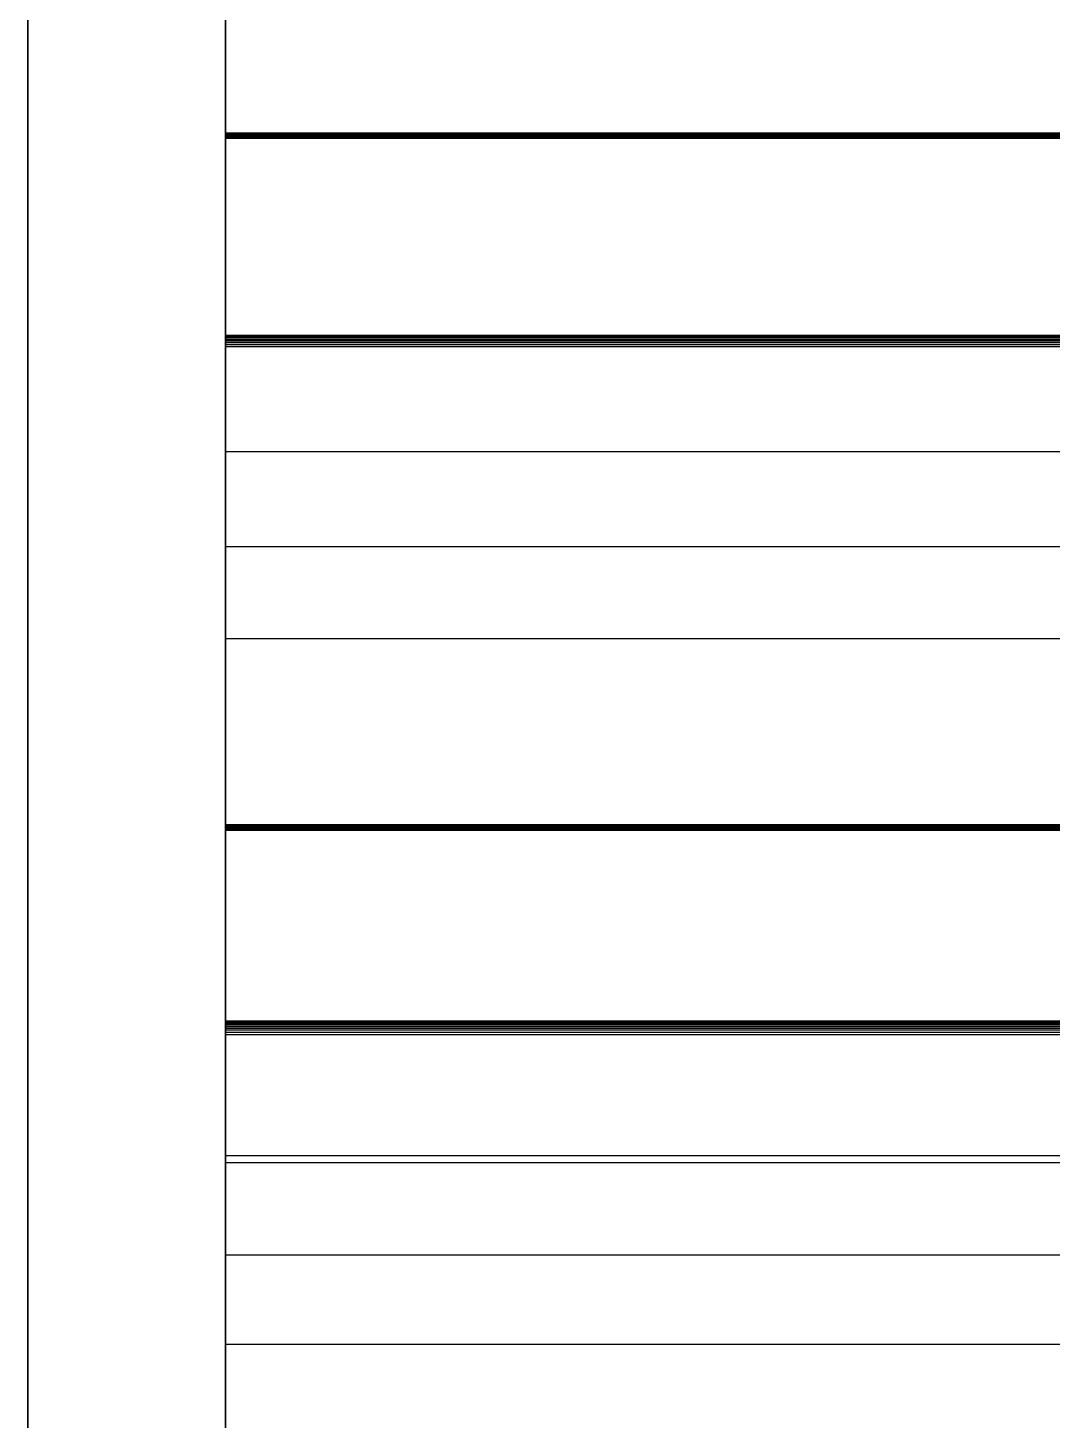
# Model space of a CAD drawing. Header units: millimetres. Extents: x -85 to 1059, y -155 to 155.
# Drawn here: x 1000 to 1002.59, y -128.726 to -125.207 of the extents above; entities that cross this region are included whole.
import ezdxf

# ---------------------------------------------------------------- set-up
doc = ezdxf.new("R2010")
doc.units = ezdxf.units.MM
doc.header["$MEASUREMENT"] = 0
doc.layers.add('Default', color=7, linetype='Continuous', true_color=0x000000)

msp = doc.modelspace()

# ---------------------------------------------------------------- linework, layer by layer
at = {"layer": 'Default'}
for points, knots in [([(1000, 0, -154), (1000, -154, -154), (1000, -154), (1000, -154, 154), (1000, 0, 154), (1000, 154, 154), (1000, 154), (1000, 154, -154), (1000, 0, -154)], [0, 0, 0, 241.902634, 241.902634, 483.805269, 483.805269, 725.707903, 725.707903, 967.610537, 967.610537, 967.610537]), ([(1000, 0, -150), (1000, -150, -150), (1000, -150), (1000, -150, 150), (1000, 0, 150), (1000, 150, 150), (1000, 150), (1000, 150, -150), (1000, 0, -150)], [0, 0, 0, 235.619449, 235.619449, 471.238898, 471.238898, 706.858347, 706.858347, 942.477796, 942.477796, 942.477796])]:
    msp.add_rational_spline(points, [1, 0.707106781187, 1, 0.707106781187, 1, 0.707106781187, 1, 0.707106781187, 1], degree=2, knots=knots, dxfattribs=at)
for points, degree, knots in [([(1000.5, 0.0018, 150.0005), (1000.5, 82.8446, 150.0005), (1000.5, 150.0018, 82.8432), (1000.5, 150.0018, 0.0004), (1000.5, 150.0018, -82.8427), (1000.5, 82.8446, -150), (1000.5, 0.0018, -150), (1000.5, -82.8411, -150), (1000.5, -149.9983, -82.8427), (1000.5, -149.9983, 0.0004), (1000.5, -149.9983, 82.8432), (1000.5, -82.8411, 150.0005), (1000.5, 0.0018, 150.0005)], 3, [-5, -5, -5, -5, -4, -4, -4, -3, -3, -3, -2, -2, -2, -1, -1, -1, -1]), ([(1000.5, 0.3488, 139.7504), (1000.5, -76.9709, 139.7504), (1000.5, -139.6511, 77.0702), (1000.5, -139.6511, -0.2498), (1000.5, -139.6511, -77.5699), (1000.5, -76.9709, -140.2497), (1000.5, 0.3488, -140.2497), (1000.5, 77.6689, -140.2497), (1000.5, 140.349, -77.5699), (1000.5, 140.349, -0.2498), (1000.5, 140.349, 77.0702), (1000.5, 77.6689, 139.7504), (1000.5, 0.3488, 139.7504)], 3, [20636, 20636, 20636, 20636, 20637, 20637, 20637, 20638, 20638, 20638, 20639, 20639, 20639, 20640, 20640, 20640, 20640]), ([(1000.5, 0.0018, 140.0004), (1000.5, -77.318, 140.0004), (1000.5, -139.9981, 77.3202), (1000.5, -139.9981, 0.0002), (1000.5, -139.9981, -77.3199), (1000.5, -77.318, -139.9997), (1000.5, 0.0018, -139.9997), (1000.5, 77.3215, -139.9997), (1000.5, 140.002, -77.3199), (1000.5, 140.002, 0.0002), (1000.5, 140.002, 77.3202), (1000.5, 77.3215, 140.0004), (1000.5, 0.0018, 140.0004)], 3, [-1, -1, -1, -1, 0, 0, 0, 1, 1, 1, 2, 2, 2, 3, 3, 3, 3]), ([(1000.5, -124.2286, -89.0258), (1000.5, -124.2703, -89.039), (1000.5, -124.3119, -89.0523), (1000.5, -124.3576, -89.0667), (1000.5, -124.4033, -89.0812), (1000.5, -124.4493, -89.0956), (1000.5, -124.4953, -89.1101), (1000.5, -124.5416, -89.1246), (1000.5, -124.5878, -89.139), (1000.5, -124.6345, -89.1535), (1000.5, -124.6813, -89.168), (1000.5, -124.7282, -89.1824), (1000.5, -124.7751, -89.1969), (1000.5, -124.8224, -89.2114), (1000.5, -124.8696, -89.2258), (1000.5, -124.9173, -89.2403), (1000.5, -124.9649, -89.2547), (1000.5, -125.0127, -89.269), (1000.5, -125.0605, -89.2833), (1000.5, -125.109, -89.2978), (1000.5, -125.1575, -89.3123), (1000.5, -125.2058, -89.3267), (1000.5, -125.2542, -89.3412), (1000.5, -125.303, -89.3556), (1000.5, -125.3519, -89.3701), (1000.5, -125.4013, -89.3844), (1000.5, -125.4507, -89.3987), (1000.5, -125.5001, -89.413), (1000.5, -125.5494, -89.4273), (1000.5, -125.5994, -89.4417), (1000.5, -125.6493, -89.4562), (1000.5, -125.6994, -89.4705), (1000.5, -125.7495, -89.4848), (1000.5, -125.8001, -89.499), (1000.5, -125.8507, -89.5133), (1000.5, -125.9015, -89.5276), (1000.5, -125.9523, -89.5419), (1000.5, -126.0035, -89.5564), (1000.5, -126.0546, -89.5708), (1000.5, -126.1059, -89.5851), (1000.5, -126.1573, -89.5994), (1000.5, -126.2091, -89.6137), (1000.5, -126.261, -89.628), (1000.5, -126.2698, -89.6303), (1000.5, -126.2786, -89.6326)], 2, [13511, 13511, 13511, 13512.045455, 13512.045455, 13513.090909, 13513.090909, 13514.136364, 13514.136364, 13515.181818, 13515.181818, 13516.227273, 13516.227273, 13517.272727, 13517.272727, 13518.318182, 13518.318182, 13519.363636, 13519.363636, 13520.409091, 13520.409091, 13521.454545, 13521.454545, 13522.5, 13522.5, 13523.545455, 13523.545455, 13524.590909, 13524.590909, 13525.636364, 13525.636364, 13526.681818, 13526.681818, 13527.727273, 13527.727273, 13528.772727, 13528.772727, 13529.818182, 13529.818182, 13530.863636, 13530.863636, 13531.909091, 13531.909091, 13532.954545, 13532.954545, 13534, 13534, 13534]), ([(1000.5, -126.2786, 89.1326), (1000.5, -126.2698, 89.1302), (1000.5, -126.261, 89.1277), (1000.5, -126.2091, 89.1136), (1000.5, -126.1573, 89.0995), (1000.5, -126.1059, 89.0852), (1000.5, -126.0546, 89.0709), (1000.5, -126.0035, 89.0566), (1000.5, -125.9523, 89.0423), (1000.5, -125.9015, 89.028), (1000.5, -125.8507, 89.0137), (1000.5, -125.8001, 88.9995), (1000.5, -125.7495, 88.9852), (1000.5, -125.6994, 88.9709), (1000.5, -125.6493, 88.9566), (1000.5, -125.5994, 88.9423), (1000.5, -125.5494, 88.928), (1000.5, -125.5001, 88.9136), (1000.5, -125.4507, 88.8991), (1000.5, -125.4013, 88.8846), (1000.5, -125.3519, 88.8702), (1000.5, -125.303, 88.8559), (1000.5, -125.2542, 88.8416), (1000.5, -125.2058, 88.8271), (1000.5, -125.1575, 88.8127), (1000.5, -125.109, 88.7984), (1000.5, -125.0605, 88.7841), (1000.5, -125.0127, 88.7696), (1000.5, -124.9649, 88.7552), (1000.5, -124.9173, 88.7407), (1000.5, -124.8696, 88.7262), (1000.5, -124.8224, 88.7118), (1000.5, -124.7751, 88.6973), (1000.5, -124.7282, 88.6828), (1000.5, -124.6813, 88.6684), (1000.5, -124.6345, 88.6539), (1000.5, -124.5878, 88.6394), (1000.5, -124.5416, 88.625), (1000.5, -124.4953, 88.6105), (1000.5, -124.4493, 88.5961), (1000.5, -124.4033, 88.5816), (1000.5, -124.3576, 88.5669), (1000.5, -124.3119, 88.5523), (1000.5, -124.2703, 88.5391), (1000.5, -124.2286, 88.5258)], 2, [17556, 17556, 17556, 17557.045455, 17557.045455, 17558.090909, 17558.090909, 17559.136364, 17559.136364, 17560.181818, 17560.181818, 17561.227273, 17561.227273, 17562.272727, 17562.272727, 17563.318182, 17563.318182, 17564.363636, 17564.363636, 17565.409091, 17565.409091, 17566.454545, 17566.454545, 17567.5, 17567.5, 17568.545455, 17568.545455, 17569.590909, 17569.590909, 17570.636364, 17570.636364, 17571.681818, 17571.681818, 17572.727273, 17572.727273, 17573.772727, 17573.772727, 17574.818182, 17574.818182, 17575.863636, 17575.863636, 17576.909091, 17576.909091, 17577.954545, 17577.954545, 17579, 17579, 17579]), ([(1000.5, -125.4747, -87.21), (1000.5, -125.5584, -87.0889), (1000.5, -125.6422, -86.9677), (1000.5, -125.7306, -86.8389), (1000.5, -125.819, -86.7102), (1000.5, -125.9019, -86.5886), (1000.5, -125.9848, -86.4671)], 2, [13567, 13567, 13567, 13568, 13568, 13569, 13569, 13570, 13570, 13570]), ([(1000.5, -125.9848, 85.9672), (1000.5, -125.9019, 86.0889), (1000.5, -125.819, 86.2106), (1000.5, -125.7306, 86.3392), (1000.5, -125.6422, 86.4677), (1000.5, -125.5584, 86.5891), (1000.5, -125.4747, 86.7105)], 2, [17520, 17520, 17520, 17521, 17521, 17522, 17522, 17523, 17523, 17523]), ([(1000.5, -125.481, -87.2326), (1000.5, -125.4798, -87.2303), (1000.5, -125.4785, -87.228), (1000.5, -125.4775, -87.2261), (1000.5, -125.4764, -87.2242)], 2, [13560, 13560, 13560, 13561, 13561, 13562, 13562, 13562]), ([(1000.5, -125.4785, 86.7288), (1000.5, -125.4798, 86.7307), (1000.5, -125.481, 86.7327), (1000.5, -125.4824, 86.735), (1000.5, -125.4838, 86.7373)], 2, [17529, 17529, 17529, 17530, 17530, 17531, 17531, 17531]), ([(1000.5, -126.7514, -88.9588), (1000.5, -126.7461, -88.9512), (1000.5, -126.7408, -88.9436), (1000.5, -126.7097, -88.8999), (1000.5, -126.6787, -88.8561), (1000.5, -126.6478, -88.8125), (1000.5, -126.6169, -88.769), (1000.5, -126.5863, -88.7258), (1000.5, -126.5556, -88.6825), (1000.5, -126.5249, -88.6397), (1000.5, -126.4942, -88.5968), (1000.5, -126.4635, -88.5543), (1000.5, -126.4328, -88.5118), (1000.5, -126.4023, -88.4693), (1000.5, -126.3718, -88.4268), (1000.5, -126.3413, -88.3848), (1000.5, -126.3107, -88.3428), (1000.5, -126.2804, -88.3012), (1000.5, -126.2501, -88.2596), (1000.5, -126.2197, -88.2181), (1000.5, -126.1894, -88.1767), (1000.5, -126.1594, -88.1356), (1000.5, -126.1294, -88.0945), (1000.5, -126.0994, -88.0539), (1000.5, -126.0694, -88.0133), (1000.5, -126.0395, -87.9728), (1000.5, -126.0095, -87.9322), (1000.5, -125.9795, -87.8918), (1000.5, -125.9495, -87.8514), (1000.5, -125.9199, -87.8117), (1000.5, -125.8902, -87.772), (1000.5, -125.8604, -87.7325), (1000.5, -125.8306, -87.693), (1000.5, -125.8011, -87.6538), (1000.5, -125.7717, -87.6147), (1000.5, -125.7422, -87.5757), (1000.5, -125.7128, -87.5367), (1000.5, -125.6833, -87.4979), (1000.5, -125.6539, -87.4591), (1000.5, -125.6248, -87.4208), (1000.5, -125.5957, -87.3826), (1000.5, -125.5664, -87.3446), (1000.5, -125.5371, -87.3067), (1000.5, -125.5122, -87.2743), (1000.5, -125.4874, -87.2418)], 2, [13536, 13536, 13536, 13537, 13537, 13538, 13538, 13539, 13539, 13540, 13540, 13541, 13541, 13542, 13542, 13543, 13543, 13544, 13544, 13545, 13545, 13546, 13546, 13547, 13547, 13548, 13548, 13549, 13549, 13550, 13550, 13551, 13551, 13552, 13552, 13553, 13553, 13554, 13554, 13555, 13555, 13556, 13556, 13557, 13557, 13558, 13558, 13558]), ([(1000.5, -125.4874, 86.7426), (1000.5, -125.5122, 86.7747), (1000.5, -125.5371, 86.8068), (1000.5, -125.5664, 86.8449), (1000.5, -125.5957, 86.883), (1000.5, -125.6248, 86.9212), (1000.5, -125.6539, 86.9595), (1000.5, -125.6833, 86.9981), (1000.5, -125.7128, 87.0368), (1000.5, -125.7422, 87.0756), (1000.5, -125.7717, 87.1144), (1000.5, -125.8011, 87.1537), (1000.5, -125.8306, 87.1931), (1000.5, -125.8604, 87.2327), (1000.5, -125.8902, 87.2724), (1000.5, -125.9199, 87.3123), (1000.5, -125.9495, 87.3522), (1000.5, -125.9795, 87.3922), (1000.5, -126.0095, 87.4322), (1000.5, -126.0395, 87.4728), (1000.5, -126.0694, 87.5134), (1000.5, -126.0994, 87.5541), (1000.5, -126.1294, 87.5949), (1000.5, -126.1594, 87.636), (1000.5, -126.1894, 87.6771), (1000.5, -126.2197, 87.7183), (1000.5, -126.2501, 87.7596), (1000.5, -126.2804, 87.8014), (1000.5, -126.3107, 87.8432), (1000.5, -126.3413, 87.8852), (1000.5, -126.3718, 87.9272), (1000.5, -126.4023, 87.9693), (1000.5, -126.4328, 88.0115), (1000.5, -126.4635, 88.0542), (1000.5, -126.4942, 88.0969), (1000.5, -126.5249, 88.1399), (1000.5, -126.5556, 88.1829), (1000.5, -126.5863, 88.2262), (1000.5, -126.6169, 88.2694), (1000.5, -126.6478, 88.3129), (1000.5, -126.6787, 88.3565), (1000.5, -126.7097, 88.4004), (1000.5, -126.7408, 88.4444), (1000.5, -126.7461, 88.4519), (1000.5, -126.7514, 88.4595)], 2, [17532, 17532, 17532, 17533, 17533, 17534, 17534, 17535, 17535, 17536, 17536, 17537, 17537, 17538, 17538, 17539, 17539, 17540, 17540, 17541, 17541, 17542, 17542, 17543, 17543, 17544, 17544, 17545, 17545, 17546, 17546, 17547, 17547, 17548, 17548, 17549, 17549, 17550, 17550, 17551, 17551, 17552, 17552, 17553, 17553, 17554, 17554, 17554]), ([(1000.5, -126.0031, -86.4639), (1000.5, -126.0056, -86.4645), (1000.5, -126.0081, -86.465), (1000.5, -126.0107, -86.4655), (1000.5, -126.0133, -86.466)], 2, [13576, 13576, 13576, 13577, 13577, 13578, 13578, 13578]), ([(1000.5, -126.0133, -86.466), (1000.5, -126.0553, -86.4784), (1000.5, -126.0973, -86.4907), (1000.5, -126.1432, -86.5041), (1000.5, -126.189, -86.5175), (1000.5, -126.2354, -86.5311), (1000.5, -126.2818, -86.5447), (1000.5, -126.3286, -86.5585), (1000.5, -126.3753, -86.5722), (1000.5, -126.422, -86.5856), (1000.5, -126.4688, -86.599), (1000.5, -126.5161, -86.6124), (1000.5, -126.5633, -86.6258), (1000.5, -126.6111, -86.6394), (1000.5, -126.6589, -86.653), (1000.5, -126.7067, -86.6664), (1000.5, -126.7545, -86.6798), (1000.5, -126.8025, -86.6932), (1000.5, -126.8505, -86.7066), (1000.5, -126.8992, -86.7202), (1000.5, -126.9479, -86.7338), (1000.5, -126.9967, -86.7472), (1000.5, -127.0456, -86.7606), (1000.5, -127.0948, -86.774), (1000.5, -127.144, -86.7874), (1000.5, -127.1934, -86.8008), (1000.5, -127.2428, -86.8142), (1000.5, -127.2925, -86.8275), (1000.5, -127.3423, -86.8407), (1000.5, -127.3924, -86.8541), (1000.5, -127.4424, -86.8675), (1000.5, -127.4929, -86.8809), (1000.5, -127.5433, -86.8943), (1000.5, -127.5941, -86.9075), (1000.5, -127.6449, -86.9208), (1000.5, -127.6961, -86.934), (1000.5, -127.7472, -86.9472), (1000.5, -127.7988, -86.9605), (1000.5, -127.8503, -86.9737), (1000.5, -127.9018, -86.9867), (1000.5, -127.9533, -86.9998), (1000.5, -128.0055, -87.0132), (1000.5, -128.0577, -87.0266)], 2, [13578, 13578, 13578, 13579.047619, 13579.047619, 13580.095238, 13580.095238, 13581.142857, 13581.142857, 13582.190476, 13582.190476, 13583.238095, 13583.238095, 13584.285714, 13584.285714, 13585.333333, 13585.333333, 13586.380952, 13586.380952, 13587.428571, 13587.428571, 13588.47619, 13588.47619, 13589.52381, 13589.52381, 13590.571429, 13590.571429, 13591.619048, 13591.619048, 13592.666667, 13592.666667, 13593.714286, 13593.714286, 13594.761905, 13594.761905, 13595.809524, 13595.809524, 13596.857143, 13596.857143, 13597.904762, 13597.904762, 13598.952381, 13598.952381, 13600, 13600, 13600]), ([(1000.5, -128.0757, 86.5312), (1000.5, -128.0667, 86.5289), (1000.5, -128.0577, 86.5267), (1000.5, -128.0055, 86.5136), (1000.5, -127.9533, 86.5006), (1000.5, -127.9018, 86.4871), (1000.5, -127.8503, 86.4737), (1000.5, -127.7988, 86.4607), (1000.5, -127.7472, 86.4476), (1000.5, -127.6961, 86.4342), (1000.5, -127.6449, 86.4208), (1000.5, -127.5941, 86.4076), (1000.5, -127.5433, 86.3944), (1000.5, -127.4929, 86.381), (1000.5, -127.4424, 86.3676), (1000.5, -127.3924, 86.3543), (1000.5, -127.3423, 86.3411), (1000.5, -127.2925, 86.3279), (1000.5, -127.2428, 86.3146), (1000.5, -127.1934, 86.3012), (1000.5, -127.144, 86.2878), (1000.5, -127.0948, 86.2742), (1000.5, -127.0456, 86.2607), (1000.5, -126.9967, 86.2473), (1000.5, -126.9479, 86.2339), (1000.5, -126.8992, 86.2204), (1000.5, -126.8505, 86.207), (1000.5, -126.8025, 86.1936), (1000.5, -126.7545, 86.1802), (1000.5, -126.7067, 86.1668), (1000.5, -126.6589, 86.1534), (1000.5, -126.6111, 86.14), (1000.5, -126.5633, 86.1266), (1000.5, -126.5161, 86.1128), (1000.5, -126.4688, 86.0991), (1000.5, -126.422, 86.0855), (1000.5, -126.3753, 86.0719), (1000.5, -126.3286, 86.0585), (1000.5, -126.2818, 86.0451), (1000.5, -126.2354, 86.0317), (1000.5, -126.189, 86.0183), (1000.5, -126.1432, 86.0047), (1000.5, -126.0973, 85.9911), (1000.5, -126.0553, 85.9786), (1000.5, -126.0133, 85.9661)], 2, [17489, 17489, 17489, 17490.045455, 17490.045455, 17491.090909, 17491.090909, 17492.136364, 17492.136364, 17493.181818, 17493.181818, 17494.227273, 17494.227273, 17495.272727, 17495.272727, 17496.318182, 17496.318182, 17497.363636, 17497.363636, 17498.409091, 17498.409091, 17499.454545, 17499.454545, 17500.5, 17500.5, 17501.545455, 17501.545455, 17502.590909, 17502.590909, 17503.636364, 17503.636364, 17504.681818, 17504.681818, 17505.727273, 17505.727273, 17506.772727, 17506.772727, 17507.818182, 17507.818182, 17508.863636, 17508.863636, 17509.909091, 17509.909091, 17510.954545, 17510.954545, 17512, 17512, 17512]), ([(1000.5, -127.2223, -84.6256), (1000.5, -127.3035, -84.5027), (1000.5, -127.3846, -84.3797), (1000.5, -127.4703, -84.2492), (1000.5, -127.556, -84.1187), (1000.5, -127.6368, -83.9954), (1000.5, -127.7176, -83.8721)], 2, [13634, 13634, 13634, 13635, 13635, 13636, 13636, 13637, 13637, 13637]), ([(1000.5, -127.7176, 83.3725), (1000.5, -127.6368, 83.4958), (1000.5, -127.556, 83.6191), (1000.5, -127.4703, 83.7492), (1000.5, -127.3846, 83.8794), (1000.5, -127.3035, 84.0025), (1000.5, -127.2223, 84.1257)], 2, [17453, 17453, 17453, 17454, 17454, 17455, 17455, 17456, 17456, 17456]), ([(1000.5, -127.2357, -84.657), (1000.5, -127.234, -84.6545), (1000.5, -127.2322, -84.6521), (1000.5, -127.2306, -84.6498), (1000.5, -127.229, -84.6475)], 2, [13625, 13625, 13625, 13626, 13626, 13627, 13627, 13627]), ([(1000.5, -128.5346, -86.3479), (1000.5, -128.5292, -86.3405), (1000.5, -128.5237, -86.333), (1000.5, -128.4918, -86.2898), (1000.5, -128.4599, -86.2466), (1000.5, -128.4281, -86.2038), (1000.5, -128.3964, -86.1609), (1000.5, -128.3648, -86.118), (1000.5, -128.3332, -86.0752), (1000.5, -128.3015, -86.033), (1000.5, -128.2697, -85.9908), (1000.5, -128.2383, -85.9489), (1000.5, -128.2069, -85.9069), (1000.5, -128.1755, -85.8653), (1000.5, -128.1441, -85.8236), (1000.5, -128.1129, -85.7822), (1000.5, -128.0817, -85.7407), (1000.5, -128.0505, -85.6998), (1000.5, -128.0192, -85.6589), (1000.5, -127.988, -85.618), (1000.5, -127.9568, -85.577), (1000.5, -127.9258, -85.5368), (1000.5, -127.8947, -85.4966), (1000.5, -127.864, -85.4562), (1000.5, -127.8333, -85.4158), (1000.5, -127.8025, -85.3761), (1000.5, -127.7716, -85.3364), (1000.5, -127.7409, -85.2969), (1000.5, -127.7102, -85.2574), (1000.5, -127.6797, -85.2181), (1000.5, -127.6492, -85.1788), (1000.5, -127.6187, -85.1399), (1000.5, -127.5881, -85.1011), (1000.5, -127.5578, -85.0625), (1000.5, -127.5275, -85.0239), (1000.5, -127.4973, -84.9854), (1000.5, -127.4671, -84.947), (1000.5, -127.437, -84.9089), (1000.5, -127.4068, -84.8708), (1000.5, -127.3768, -84.833), (1000.5, -127.3468, -84.7953), (1000.5, -127.3169, -84.7579), (1000.5, -127.2869, -84.7205), (1000.5, -127.2613, -84.6887), (1000.5, -127.2357, -84.657)], 2, [13603, 13603, 13603, 13604, 13604, 13605, 13605, 13606, 13606, 13607, 13607, 13608, 13608, 13609, 13609, 13610, 13610, 13611, 13611, 13612, 13612, 13613, 13613, 13614, 13614, 13615, 13615, 13616, 13616, 13617, 13617, 13618, 13618, 13619, 13619, 13620, 13620, 13621, 13621, 13622, 13622, 13623, 13623, 13624, 13624, 13625, 13625, 13625]), ([(1000.5, -127.2357, 84.157), (1000.5, -127.2613, 84.1888), (1000.5, -127.2869, 84.2205), (1000.5, -127.3169, 84.2581), (1000.5, -127.3468, 84.2957), (1000.5, -127.3768, 84.3334), (1000.5, -127.4068, 84.3712), (1000.5, -127.437, 84.4093), (1000.5, -127.4671, 84.4474), (1000.5, -127.4971, 84.4857), (1000.5, -127.5271, 84.5239), (1000.5, -127.5576, 84.5624), (1000.5, -127.5881, 84.6008), (1000.5, -127.6187, 84.6398), (1000.5, -127.6492, 84.6788), (1000.5, -127.6797, 84.7181), (1000.5, -127.7102, 84.7575), (1000.5, -127.7409, 84.797), (1000.5, -127.7716, 84.8365), (1000.5, -127.8025, 84.8765), (1000.5, -127.8333, 84.9166), (1000.5, -127.864, 84.9564), (1000.5, -127.8947, 84.9963), (1000.5, -127.9258, 85.0369), (1000.5, -127.9568, 85.0774), (1000.5, -127.988, 85.1182), (1000.5, -128.0192, 85.1589), (1000.5, -128.0505, 85.2), (1000.5, -128.0817, 85.2411), (1000.5, -128.1129, 85.2824), (1000.5, -128.1441, 85.3237), (1000.5, -128.1755, 85.3653), (1000.5, -128.2069, 85.4069), (1000.5, -128.2383, 85.4491), (1000.5, -128.2697, 85.4913), (1000.5, -128.3015, 85.5336), (1000.5, -128.3332, 85.5759), (1000.5, -128.3648, 85.6184), (1000.5, -128.3964, 85.6609), (1000.5, -128.4281, 85.7038), (1000.5, -128.4599, 85.7467), (1000.5, -128.4918, 85.7897), (1000.5, -128.5237, 85.8327), (1000.5, -128.5292, 85.8403), (1000.5, -128.5346, 85.8479)], 2, [17465, 17465, 17465, 17466, 17466, 17467, 17467, 17468, 17468, 17469, 17469, 17470, 17470, 17471, 17471, 17472, 17472, 17473, 17473, 17474, 17474, 17475, 17475, 17476, 17476, 17477, 17477, 17478, 17478, 17479, 17479, 17480, 17480, 17481, 17481, 17482, 17482, 17483, 17483, 17484, 17484, 17485, 17485, 17486, 17486, 17487, 17487, 17487]), ([(1000.5, -127.7518, -83.8717), (1000.5, -127.791, -83.8826), (1000.5, -127.8302, -83.8936), (1000.5, -127.8765, -83.9061), (1000.5, -127.9229, -83.9186), (1000.5, -127.9693, -83.9312), (1000.5, -128.0157, -83.9437), (1000.5, -128.0626, -83.9564), (1000.5, -128.1096, -83.9691), (1000.5, -128.1566, -83.9816), (1000.5, -128.2037, -83.9941), (1000.5, -128.2514, -84.0067), (1000.5, -128.299, -84.0192), (1000.5, -128.3468, -84.0317), (1000.5, -128.3946, -84.0442), (1000.5, -128.4427, -84.0567), (1000.5, -128.4909, -84.0693), (1000.5, -128.5394, -84.0818), (1000.5, -128.5879, -84.0943), (1000.5, -128.6368, -84.1067), (1000.5, -128.6856, -84.119), (1000.5, -128.7347, -84.1315), (1000.5, -128.7837, -84.1441), (1000.5, -128.8331, -84.1564), (1000.5, -128.8825, -84.1688), (1000.5, -128.9322, -84.1811), (1000.5, -128.982, -84.1934), (1000.5, -129.0321, -84.2058), (1000.5, -129.0822, -84.2181), (1000.5, -129.1326, -84.2305), (1000.5, -129.1831, -84.2428), (1000.5, -129.2337, -84.255), (1000.5, -129.2843, -84.2672), (1000.5, -129.3355, -84.2795), (1000.5, -129.3866, -84.2919), (1000.5, -129.4379, -84.304), (1000.5, -129.4893, -84.3162), (1000.5, -129.5409, -84.3282), (1000.5, -129.5926, -84.3402), (1000.5, -129.6445, -84.3525), (1000.5, -129.6963, -84.3649), (1000.5, -129.7487, -84.3771), (1000.5, -129.8011, -84.3892), (1000.5, -129.8101, -84.3914), (1000.5, -129.8191, -84.3935)], 2, [13646, 13646, 13646, 13647, 13647, 13648, 13648, 13649, 13649, 13650, 13650, 13651, 13651, 13652, 13652, 13653, 13653, 13654, 13654, 13655, 13655, 13656, 13656, 13657, 13657, 13658, 13658, 13659, 13659, 13660, 13660, 13661, 13661, 13662, 13662, 13663, 13663, 13664, 13664, 13665, 13665, 13666, 13666, 13667, 13667, 13668, 13668, 13668]), ([(1000.5, -129.8191, 83.8932), (1000.5, -129.8101, 83.8912), (1000.5, -129.8011, 83.8893), (1000.5, -129.7487, 83.8771), (1000.5, -129.6963, 83.8649), (1000.5, -129.6445, 83.853), (1000.5, -129.5926, 83.841), (1000.5, -129.5409, 83.8288), (1000.5, -129.4893, 83.8166), (1000.5, -129.4379, 83.8043), (1000.5, -129.3866, 83.7919), (1000.5, -129.3355, 83.7798), (1000.5, -129.2843, 83.7676), (1000.5, -129.2337, 83.7554), (1000.5, -129.1831, 83.7432), (1000.5, -129.1326, 83.7307), (1000.5, -129.0822, 83.7182), (1000.5, -129.0321, 83.7058), (1000.5, -128.982, 83.6935), (1000.5, -128.9322, 83.6813), (1000.5, -128.8825, 83.6692), (1000.5, -128.8331, 83.6566), (1000.5, -128.7837, 83.6441), (1000.5, -128.7347, 83.6316), (1000.5, -128.6856, 83.6191), (1000.5, -128.6368, 83.6067), (1000.5, -128.5879, 83.5944), (1000.5, -128.5394, 83.5818), (1000.5, -128.4909, 83.5693), (1000.5, -128.4427, 83.557), (1000.5, -128.3946, 83.5446), (1000.5, -128.3468, 83.5321), (1000.5, -128.299, 83.5196), (1000.5, -128.2514, 83.5071), (1000.5, -128.2037, 83.4945), (1000.5, -128.1566, 83.4818), (1000.5, -128.1096, 83.4691), (1000.5, -128.0626, 83.4566), (1000.5, -128.0157, 83.4441), (1000.5, -127.9693, 83.4316), (1000.5, -127.9229, 83.419), (1000.5, -127.8765, 83.4063), (1000.5, -127.8302, 83.3936), (1000.5, -127.791, 83.3831), (1000.5, -127.7518, 83.3725)], 2, [17422, 17422, 17422, 17423, 17423, 17424, 17424, 17425, 17425, 17426, 17426, 17427, 17427, 17428, 17428, 17429, 17429, 17430, 17430, 17431, 17431, 17432, 17432, 17433, 17433, 17434, 17434, 17435, 17435, 17436, 17436, 17437, 17437, 17438, 17438, 17439, 17439, 17440, 17440, 17441, 17441, 17442, 17442, 17443, 17443, 17444, 17444, 17444])]:
    msp.add_open_spline(points, degree=degree, knots=knots, dxfattribs=at)
for points in [[(1007, -125.4736, -87.215), (1003.75, -125.4736, -87.215), (1000.5, -125.4736, -87.215)], [(1000.5, -125.4739, -87.2178), (1000.5, -125.4738, -87.2164), (1000.5, -125.4736, -87.215)], [(1000.5, -125.4736, -87.215), (1000.5, -125.4738, -87.2136), (1000.5, -125.4739, -87.2122)], [(1007, -125.4736, 86.7147), (1003.75, -125.4736, 86.7147), (1000.5, -125.4736, 86.7147)], [(1000.5, -125.4739, 86.7129), (1000.5, -125.4738, 86.7138), (1000.5, -125.4736, 86.7147)], [(1000.5, -125.4736, 86.7147), (1000.5, -125.4738, 86.7161), (1000.5, -125.4739, 86.7175)], [(1007, -125.4739, -87.2178), (1003.75, -125.4739, -87.2178), (1000.5, -125.4739, -87.2178)], [(1000.5, -125.475, -87.2206), (1000.5, -125.4745, -87.2192), (1000.5, -125.4739, -87.2178)], [(1007, -125.4739, -87.2122), (1003.75, -125.4739, -87.2122), (1000.5, -125.4739, -87.2122)], [(1000.5, -125.4739, -87.2122), (1000.5, -125.4743, -87.2111), (1000.5, -125.4747, -87.21)], [(1007, -125.4739, 86.7129), (1003.75, -125.4739, 86.7129), (1000.5, -125.4739, 86.7129)], [(1000.5, -125.4747, 86.7105), (1000.5, -125.4743, 86.7117), (1000.5, -125.4739, 86.7129)], [(1007, -125.4739, 86.7175), (1003.75, -125.4739, 86.7175), (1000.5, -125.4739, 86.7175)], [(1000.5, -125.4739, 86.7175), (1000.5, -125.4745, 86.7193), (1000.5, -125.475, 86.721)], [(1007, -125.4747, -87.21), (1003.75, -125.4747, -87.21), (1000.5, -125.4747, -87.21)], [(1007, -125.4747, 86.7105), (1003.75, -125.4747, 86.7105), (1000.5, -125.4747, 86.7105)], [(1007, -125.475, -87.2206), (1003.75, -125.475, -87.2206), (1000.5, -125.475, -87.2206)], [(1000.5, -125.4764, -87.2242), (1000.5, -125.4757, -87.2224), (1000.5, -125.475, -87.2206)], [(1007, -125.475, 86.721), (1003.75, -125.475, 86.721), (1000.5, -125.475, 86.721)], [(1000.5, -125.475, 86.721), (1000.5, -125.4757, 86.7228), (1000.5, -125.4764, 86.7246)], [(1007, -125.4764, -87.2242), (1003.75, -125.4764, -87.2242), (1000.5, -125.4764, -87.2242)], [(1007, -125.4764, 86.7246), (1003.75, -125.4764, 86.7246), (1000.5, -125.4764, 86.7246)], [(1000.5, -125.4764, 86.7246), (1000.5, -125.4775, 86.7267), (1000.5, -125.4785, 86.7288)], [(1007, -125.4785, 86.7288), (1003.75, -125.4785, 86.7288), (1000.5, -125.4785, 86.7288)], [(1007, -125.481, -87.2326), (1003.75, -125.481, -87.2326), (1000.5, -125.481, -87.2326)], [(1000.5, -125.4838, -87.2369), (1000.5, -125.4824, -87.2347), (1000.5, -125.481, -87.2326)], [(1007, -125.4838, -87.2369), (1003.75, -125.4838, -87.2369), (1000.5, -125.4838, -87.2369)], [(1000.5, -125.4874, -87.2418), (1000.5, -125.4856, -87.2393), (1000.5, -125.4838, -87.2369)], [(1007, -125.4838, 86.7373), (1003.75, -125.4838, 86.7373), (1000.5, -125.4838, 86.7373)], [(1000.5, -125.4838, 86.7373), (1000.5, -125.4856, 86.7399), (1000.5, -125.4874, 86.7426)], [(1007, -125.4874, -87.2418), (1003.75, -125.4874, -87.2418), (1000.5, -125.4874, -87.2418)], [(1007, -125.4874, 86.7426), (1003.75, -125.4874, 86.7426), (1000.5, -125.4874, 86.7426)], [(1007, -125.9848, -86.4671), (1003.75, -125.9848, -86.4671), (1000.5, -125.9848, -86.4671)], [(1000.5, -125.9848, -86.4671), (1000.5, -125.9857, -86.4664), (1000.5, -125.9865, -86.4657)], [(1007, -125.9848, 85.9672), (1003.75, -125.9848, 85.9672), (1000.5, -125.9848, 85.9672)], [(1000.5, -125.9865, 85.9657), (1000.5, -125.9857, 85.9664), (1000.5, -125.9848, 85.9672)], [(1007, -125.9865, -86.4657), (1003.75, -125.9865, -86.4657), (1000.5, -125.9865, -86.4657)], [(1000.5, -125.9865, -86.4657), (1000.5, -125.9878, -86.4652), (1000.5, -125.989, -86.4646)], [(1007, -125.9865, 85.9657), (1003.75, -125.9865, 85.9657), (1000.5, -125.9865, 85.9657)], [(1000.5, -125.989, 85.965), (1000.5, -125.9878, 85.9654), (1000.5, -125.9865, 85.9657)], [(1007, -125.989, -86.4646), (1003.75, -125.989, -86.4646), (1000.5, -125.989, -86.4646)], [(1000.5, -125.989, -86.4646), (1000.5, -125.9904, -86.4643), (1000.5, -125.9918, -86.4639)], [(1007, -125.989, 85.965), (1003.75, -125.989, 85.965), (1000.5, -125.989, 85.965)], [(1000.5, -125.9918, 85.9643), (1000.5, -125.9904, 85.9647), (1000.5, -125.989, 85.965)], [(1007, -125.9918, -86.4639), (1003.75, -125.9918, -86.4639), (1000.5, -125.9918, -86.4639)], [(1000.5, -125.9918, -86.4639), (1000.5, -125.9936, -86.4637), (1000.5, -125.9954, -86.4636)], [(1007, -125.9918, 85.9643), (1003.75, -125.9918, 85.9643), (1000.5, -125.9918, 85.9643)], [(1000.5, -125.9954, 85.964), (1000.5, -125.9936, 85.9642), (1000.5, -125.9918, 85.9643)], [(1007, -125.9954, -86.4636), (1003.75, -125.9954, -86.4636), (1000.5, -125.9954, -86.4636)], [(1000.5, -125.9954, -86.4636), (1000.5, -125.9971, -86.4636), (1000.5, -125.9989, -86.4636)], [(1007, -125.9954, 85.964), (1003.75, -125.9954, 85.964), (1000.5, -125.9954, 85.964)], [(1000.5, -125.9989, 85.964), (1000.5, -125.9971, 85.964), (1000.5, -125.9954, 85.964)], [(1007, -125.9989, -86.4636), (1003.75, -125.9989, -86.4636), (1000.5, -125.9989, -86.4636)], [(1000.5, -125.9989, -86.4636), (1000.5, -126.001, -86.4637), (1000.5, -126.0031, -86.4639)], [(1007, -125.9989, 85.964), (1003.75, -125.9989, 85.964), (1000.5, -125.9989, 85.964)], [(1000.5, -126.0031, 85.9647), (1000.5, -126.001, 85.9643), (1000.5, -125.9989, 85.964)], [(1007, -126.0031, -86.4639), (1003.75, -126.0031, -86.4639), (1000.5, -126.0031, -86.4639)], [(1007, -126.0031, 85.9647), (1003.75, -126.0031, 85.9647), (1000.5, -126.0031, 85.9647)], [(1000.5, -126.0081, 85.965), (1000.5, -126.0056, 85.9649), (1000.5, -126.0031, 85.9647)], [(1007, -126.0081, 85.965), (1003.75, -126.0081, 85.965), (1000.5, -126.0081, 85.965)], [(1000.5, -126.0133, 85.9661), (1000.5, -126.0107, 85.9656), (1000.5, -126.0081, 85.965)], [(1007, -126.0133, -86.466), (1003.75, -126.0133, -86.466), (1000.5, -126.0133, -86.466)], [(1007, -126.0133, 85.9661), (1003.75, -126.0133, 85.9661), (1000.5, -126.0133, 85.9661)], [(1007, -126.2786, -89.6326), (1003.75, -126.2786, -89.6326), (1000.5, -126.2786, -89.6326)], [(1000.5, -126.2786, -89.6326), (1000.5, -126.3986, -89.4654), (1000.5, -126.5185, -89.2981)], [(1007, -126.2786, 89.1326), (1003.75, -126.2786, 89.1326), (1000.5, -126.2786, 89.1326)], [(1000.5, -126.5185, 88.7985), (1000.5, -126.3986, 88.9656), (1000.5, -126.2786, 89.1326)], [(1007, -126.5185, -89.2981), (1003.75, -126.5185, -89.2981), (1000.5, -126.5185, -89.2981)], [(1000.5, -126.5185, -89.2981), (1000.5, -126.6349, -89.1285), (1000.5, -126.7514, -88.9588)], [(1007, -126.5185, 88.7985), (1003.75, -126.5185, 88.7985), (1000.5, -126.5185, 88.7985)], [(1000.5, -126.7514, 88.4595), (1000.5, -126.6349, 88.629), (1000.5, -126.5185, 88.7985)], [(1007, -126.7514, -88.9588), (1003.75, -126.7514, -88.9588), (1000.5, -126.7514, -88.9588)], [(1007, -126.7514, 88.4595), (1003.75, -126.7514, 88.4595), (1000.5, -126.7514, 88.4595)], [(1007, -127.2216, -84.6302), (1003.75, -127.2216, -84.6302), (1000.5, -127.2216, -84.6302)], [(1000.5, -127.222, -84.6327), (1000.5, -127.2218, -84.6314), (1000.5, -127.2216, -84.6302)], [(1007, -127.2216, -84.6277), (1003.75, -127.2216, -84.6277), (1000.5, -127.2216, -84.6277)], [(1000.5, -127.2216, -84.6302), (1000.5, -127.2216, -84.629), (1000.5, -127.2216, -84.6277)], [(1000.5, -127.2216, -84.6277), (1000.5, -127.222, -84.6267), (1000.5, -127.2223, -84.6256)], [(1007, -127.2216, 84.1278), (1003.75, -127.2216, 84.1278), (1000.5, -127.2216, 84.1278)], [(1000.5, -127.2223, 84.1257), (1000.5, -127.222, 84.1267), (1000.5, -127.2216, 84.1278)], [(1007, -127.2216, 84.1302), (1003.75, -127.2216, 84.1302), (1000.5, -127.2216, 84.1302)], [(1000.5, -127.2216, 84.1278), (1000.5, -127.2216, 84.129), (1000.5, -127.2216, 84.1302)], [(1000.5, -127.2216, 84.1302), (1000.5, -127.2218, 84.1316), (1000.5, -127.222, 84.1331)], [(1007, -127.222, -84.6327), (1003.75, -127.222, -84.6327), (1000.5, -127.222, -84.6327)], [(1000.5, -127.223, -84.6358), (1000.5, -127.2225, -84.6342), (1000.5, -127.222, -84.6327)], [(1007, -127.222, 84.1331), (1003.75, -127.222, 84.1331), (1000.5, -127.222, 84.1331)], [(1000.5, -127.222, 84.1331), (1000.5, -127.2225, 84.1348), (1000.5, -127.223, 84.1366)], [(1007, -127.2223, -84.6256), (1003.75, -127.2223, -84.6256), (1000.5, -127.2223, -84.6256)], [(1007, -127.2223, 84.1257), (1003.75, -127.2223, 84.1257), (1000.5, -127.2223, 84.1257)], [(1007, -127.223, -84.6358), (1003.75, -127.223, -84.6358), (1000.5, -127.223, -84.6358)], [(1000.5, -127.2244, -84.6394), (1000.5, -127.2237, -84.6376), (1000.5, -127.223, -84.6358)], [(1007, -127.223, 84.1366), (1003.75, -127.223, 84.1366), (1000.5, -127.223, 84.1366)], [(1000.5, -127.223, 84.1366), (1000.5, -127.2237, 84.1384), (1000.5, -127.2244, 84.1401)], [(1007, -127.2244, -84.6394), (1003.75, -127.2244, -84.6394), (1000.5, -127.2244, -84.6394)], [(1000.5, -127.2265, -84.6436), (1000.5, -127.2255, -84.6415), (1000.5, -127.2244, -84.6394)], [(1007, -127.2244, 84.1401), (1003.75, -127.2244, 84.1401), (1000.5, -127.2244, 84.1401)], [(1000.5, -127.2244, 84.1401), (1000.5, -127.2255, 84.1417), (1000.5, -127.2265, 84.1433)], [(1007, -127.2265, -84.6436), (1003.75, -127.2265, -84.6436), (1000.5, -127.2265, -84.6436)], [(1000.5, -127.229, -84.6475), (1000.5, -127.2278, -84.6455), (1000.5, -127.2265, -84.6436)], [(1007, -127.2265, 84.1433), (1003.75, -127.2265, 84.1433), (1000.5, -127.2265, 84.1433)], [(1000.5, -127.2265, 84.1433), (1000.5, -127.2278, 84.1456), (1000.5, -127.229, 84.1479)], [(1007, -127.229, -84.6475), (1003.75, -127.229, -84.6475), (1000.5, -127.229, -84.6475)], [(1007, -127.229, 84.1479), (1003.75, -127.229, 84.1479), (1000.5, -127.229, 84.1479)], [(1000.5, -127.229, 84.1479), (1000.5, -127.2306, 84.1502), (1000.5, -127.2322, 84.1525)], [(1007, -127.2322, 84.1525), (1003.75, -127.2322, 84.1525), (1000.5, -127.2322, 84.1525)], [(1000.5, -127.2322, 84.1525), (1000.5, -127.234, 84.1548), (1000.5, -127.2357, 84.157)], [(1007, -127.2357, -84.657), (1003.75, -127.2357, -84.657), (1000.5, -127.2357, -84.657)], [(1007, -127.2357, 84.157), (1003.75, -127.2357, 84.157), (1000.5, -127.2357, 84.157)], [(1007, -127.7176, -83.8721), (1003.75, -127.7176, -83.8721), (1000.5, -127.7176, -83.8721)], [(1000.5, -127.7176, -83.8721), (1000.5, -127.7183, -83.8712), (1000.5, -127.719, -83.8703)], [(1007, -127.7176, 83.3725), (1003.75, -127.7176, 83.3725), (1000.5, -127.7176, 83.3725)], [(1000.5, -127.719, 83.3711), (1000.5, -127.7183, 83.3718), (1000.5, -127.7176, 83.3725)], [(1007, -127.719, -83.8703), (1003.75, -127.719, -83.8703), (1000.5, -127.719, -83.8703)], [(1000.5, -127.719, -83.8703), (1000.5, -127.7201, -83.8698), (1000.5, -127.7211, -83.8692)], [(1007, -127.719, 83.3711), (1003.75, -127.719, 83.3711), (1000.5, -127.719, 83.3711)], [(1000.5, -127.7211, 83.3696), (1000.5, -127.7201, 83.3704), (1000.5, -127.719, 83.3711)], [(1007, -127.7211, -83.8692), (1003.75, -127.7211, -83.8692), (1000.5, -127.7211, -83.8692)], [(1000.5, -127.7211, -83.8692), (1000.5, -127.7226, -83.8689), (1000.5, -127.724, -83.8685)], [(1007, -127.7211, 83.3696), (1003.75, -127.7211, 83.3696), (1000.5, -127.7211, 83.3696)], [(1000.5, -127.724, 83.3689), (1000.5, -127.7226, 83.3693), (1000.5, -127.7211, 83.3696)], [(1007, -127.724, -83.8685), (1003.75, -127.724, -83.8685), (1000.5, -127.724, -83.8685)], [(1000.5, -127.724, -83.8685), (1000.5, -127.7257, -83.8684), (1000.5, -127.7275, -83.8682)], [(1007, -127.724, 83.3689), (1003.75, -127.724, 83.3689), (1000.5, -127.724, 83.3689)], [(1000.5, -127.7275, 83.3686), (1000.5, -127.7257, 83.3688), (1000.5, -127.724, 83.3689)], [(1007, -127.7275, -83.8682), (1003.75, -127.7275, -83.8682), (1000.5, -127.7275, -83.8682)], [(1000.5, -127.7275, -83.8682), (1000.5, -127.7294, -83.8682), (1000.5, -127.7314, -83.8682)], [(1007, -127.7275, 83.3686), (1003.75, -127.7275, 83.3686), (1000.5, -127.7275, 83.3686)], [(1000.5, -127.7314, 83.3686), (1000.5, -127.7294, 83.3686), (1000.5, -127.7275, 83.3686)], [(1007, -127.7314, -83.8682), (1003.75, -127.7314, -83.8682), (1000.5, -127.7314, -83.8682)], [(1000.5, -127.7314, -83.8682), (1000.5, -127.7335, -83.8684), (1000.5, -127.7356, -83.8685)], [(1007, -127.7314, 83.3686), (1003.75, -127.7314, 83.3686), (1000.5, -127.7314, 83.3686)], [(1000.5, -127.7356, 83.3689), (1000.5, -127.7335, 83.3688), (1000.5, -127.7314, 83.3686)], [(1007, -127.7356, -83.8685), (1003.75, -127.7356, -83.8685), (1000.5, -127.7356, -83.8685)], [(1000.5, -127.7356, -83.8685), (1000.5, -127.7381, -83.8689), (1000.5, -127.7405, -83.8692)], [(1007, -127.7356, 83.3689), (1003.75, -127.7356, 83.3689), (1000.5, -127.7356, 83.3689)], [(1000.5, -127.7405, 83.3696), (1000.5, -127.7381, 83.3693), (1000.5, -127.7356, 83.3689)], [(1007, -127.7405, -83.8692), (1003.75, -127.7405, -83.8692), (1000.5, -127.7405, -83.8692)], [(1000.5, -127.7405, -83.8692), (1000.5, -127.7434, -83.8698), (1000.5, -127.7462, -83.8703)], [(1007, -127.7405, 83.3696), (1003.75, -127.7405, 83.3696), (1000.5, -127.7405, 83.3696)], [(1000.5, -127.7462, 83.3707), (1000.5, -127.7434, 83.3702), (1000.5, -127.7405, 83.3696)], [(1007, -127.7462, -83.8703), (1003.75, -127.7462, -83.8703), (1000.5, -127.7462, -83.8703)], [(1000.5, -127.7462, -83.8703), (1000.5, -127.749, -83.871), (1000.5, -127.7518, -83.8717)], [(1007, -127.7462, 83.3707), (1003.75, -127.7462, 83.3707), (1000.5, -127.7462, 83.3707)], [(1000.5, -127.7518, 83.3725), (1000.5, -127.749, 83.3716), (1000.5, -127.7462, 83.3707)], [(1007, -127.7518, -83.8717), (1003.75, -127.7518, -83.8717), (1000.5, -127.7518, -83.8717)], [(1007, -127.7518, 83.3725), (1003.75, -127.7518, 83.3725), (1000.5, -127.7518, 83.3725)], [(1007, -128.0577, -87.0266), (1003.75, -128.0577, -87.0266), (1000.5, -128.0577, -87.0266)], [(1000.5, -128.0577, -87.0266), (1000.5, -128.0667, -87.0287), (1000.5, -128.0757, -87.0308)], [(1007, -128.0757, -87.0308), (1003.75, -128.0757, -87.0308), (1000.5, -128.0757, -87.0308)], [(1000.5, -128.0757, -87.0308), (1000.5, -128.1921, -86.8612), (1000.5, -128.3085, -86.6915)], [(1007, -128.0757, 86.5312), (1003.75, -128.0757, 86.5312), (1000.5, -128.0757, 86.5312)], [(1000.5, -128.3085, 86.1919), (1000.5, -128.1921, 86.3616), (1000.5, -128.0757, 86.5312)], [(1007, -128.3085, -86.6915), (1003.75, -128.3085, -86.6915), (1000.5, -128.3085, -86.6915)], [(1000.5, -128.3085, -86.6915), (1000.5, -128.4216, -86.5197), (1000.5, -128.5346, -86.3479)], [(1007, -128.3085, 86.1919), (1003.75, -128.3085, 86.1919), (1000.5, -128.3085, 86.1919)], [(1000.5, -128.5346, 85.8479), (1000.5, -128.4216, 86.0199), (1000.5, -128.3085, 86.1919)], [(1007, -128.5346, -86.3479), (1003.75, -128.5346, -86.3479), (1000.5, -128.5346, -86.3479)], [(1007, -128.5346, 85.8479), (1003.75, -128.5346, 85.8479), (1000.5, -128.5346, 85.8479)]]:
    msp.add_open_spline(points, degree=2, dxfattribs=at)

doc.saveas('drawing.dxf')
